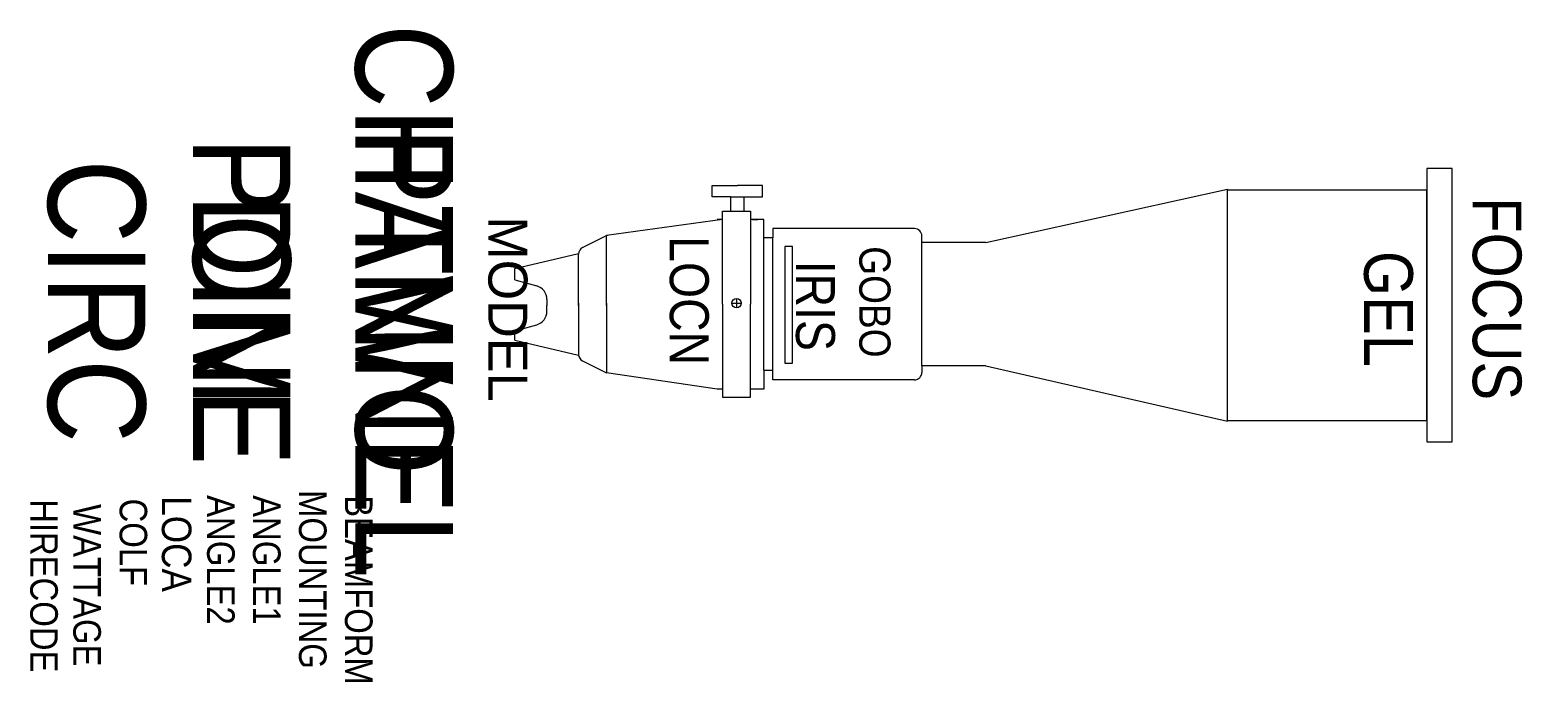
# Model space of a CAD drawing. Extents: x 282 to 1813, y 228 to 897.
import ezdxf
from ezdxf.enums import TextEntityAlignment as Align

# ---------------------------------------------------------------- set-up
doc = ezdxf.new("R2010")
doc.units = 0
doc.header["$MEASUREMENT"] = 0
doc.layers.get('0').update_dxf_attribs({"linetype": 'CONTINUOUS'})
for name, color, linetype in [('CHANNEL', 3, 'CONTINUOUS'), ('CIRC', 6, 'CONTINUOUS'), ('DIMMER', 4, 'CONTINUOUS'), ('FOCUS', 2, 'CONTINUOUS'), ('GEL', 1, 'CONTINUOUS'), ('LANTERNS', 4, 'CONTINUOUS'), ('LOCATION', 7, 'CONTINUOUS'), ('MODEL', 6, 'CONTINUOUS'), ('PATCH', 5, 'CONTINUOUS'), ('PATCH2', 5, 'CONTINUOUS')]:
    doc.layers.add(name, color=color, linetype=linetype)

msp = doc.modelspace()

# ---------------------------------------------------------------- linework, layer by layer
for p, q in [((1741.4, 755), (1715.5, 755)), ((1715.5, 755), (1715.5, 474.3)), ((1741.4, 474.3), (1741.4, 755)), ((982, 737.3), (1007.8, 737.3)), ((982, 725.8), (982, 737.3)), ((1033.7, 737.3), (1007.8, 737.3)), ((1033.7, 725.8), (1033.7, 737.3)), ((1001.1, 725.8), (982, 725.8)), ((1000.7, 725.9), (1018.3, 725.9)), ((1001.1, 711.5), (1001.1, 725.8)), ((1014.6, 725.8), (1033.7, 725.8)), ((1014.6, 711.5), (1014.6, 725.8)), ((1262.9, 678.9), (1510.8, 733.6)), ((1510.4, 733.1), (1715.5, 733.1)), ((1510.8, 495.8), (1510.8, 733.6)), ((1715.5, 496.3), (1715.5, 733)), ((992.5, 711.1), (1021.2, 711.1)), ((992.5, 615.6), (992.5, 711.1)), ((1021.2, 711.1), (1021.2, 615.6)), ((992.5, 702.7), (873.3, 686)), ((992.5, 702.7), (987, 702.7)), ((1034.8, 702.7), (1021.2, 702.7)), ((1023.2, 702.7), (1028.7, 702.7)), ((1034.8, 693.2), (1034.8, 702.7)), ((1034.8, 683.6), (1034.8, 693.2)), ((1073, 693.2), (1044.3, 693.2)), ((1044.3, 693.2), (1044.3, 683.6)), ((1189.5, 693.2), (1073, 693.2)), ((848.9, 673.8), (872.1, 685.4)), ((873.3, 614.4), (873.3, 686)), ((1044.3, 683.6), (1034.8, 683.6)), ((1034.9, 547.8), (1034.9, 688.5)), ((1044.3, 547.8), (1044.3, 683.1)), ((1056.5, 674.7), (1056.5, 555.3)), ((1064.2, 674.7), (1056.5, 674.7)), ((1064.2, 555.3), (1064.2, 674.7)), ((1197.1, 678.9), (1197.1, 685.6)), ((1197.1, 552.3), (1197.1, 679)), ((1262.9, 678.9), (1197.1, 678.9)), ((779.4, 652.4), (844.7, 667.8)), ((844.7, 614.4), (844.7, 667)), ((779.5, 640.6), (779.4, 652.4)), ((779.5, 640.6), (801.8, 634.4)), ((812.3, 620.6), (812.3, 614.2)), ((812.3, 608.4), (812.3, 614.8)), ((844.7, 616.8), (844.7, 564.2)), ((873.3, 616.8), (873.3, 545.2)), ((992.5, 615.6), (992.5, 520.1)), ((1021.2, 520.1), (1021.2, 615.6)), ((779.4, 578.8), (779.5, 588.4)), ((779.5, 588.4), (801.8, 594.6)), ((779.4, 578.8), (844.7, 563.4)), ((848.9, 557.4), (873.3, 545.2)), ((1056.5, 555.3), (1064.2, 555.3)), ((1262.9, 552.3), (1197.1, 552.3)), ((1197.1, 552.3), (1197.1, 545.6)), ((1262.9, 552.3), (1510.8, 495.8)), ((987, 528.4), (873.3, 545.2)), ((1034.8, 547.5), (1034.8, 538)), ((1044.3, 547.5), (1034.8, 547.5)), ((1034.8, 538), (1034.8, 528.4)), ((1044.3, 538), (1044.3, 547.5)), ((1073, 538), (1044.3, 538)), ((1189.5, 538), (1073, 538)), ((992.5, 528.4), (987, 528.4)), ((1034.8, 528.4), (1021.2, 528.4)), ((992.5, 520.1), (1021.2, 520.1)), ((1510.4, 496.3), (1715.5, 496.3)), ((1715.5, 474.3), (1741.4, 474.3))]:
    msp.add_line(p, q)
at = {"linetype": 'CONTINUOUS'}
for p, q in [((1002.1, 616.7), (1011.6, 616.7)), ((1006.9, 621.5), (1006.9, 611.9))]:
    msp.add_line(p, q, dxfattribs=at)
msp.add_circle((1006.9, 616.7), 4.77)
for centre, radius, start, end in [((1189.5, 685.6), 7.64, 0, 90), ((875.5, 678.6), 7.64, 96.6943, 116.6375), ((852.4, 667), 7.64, 116.6375, 180), ((798, 620.6), 14.3, 0, 74.4642), ((798, 608.4), 14.3, 285.5358, 0), ((852.4, 564.2), 7.64, 180, 243.3625), ((1189.5, 545.6), 7.64, 270, 0)]:
    msp.add_arc(centre, radius, start, end)
msp.add_point((1006.9, 616.7), dxfattribs=at)

# ---------------------------------------------------------------- texts
at = {"layer": 'CHANNEL', "width": 0.89}
msp.add_attdef('CHANNEL', text='', height=100, rotation=270, dxfattribs=at).set_placement((615.8, 618.8, 0), align=Align.CENTER)
at = {"layer": 'CIRC', "width": 0.89}
msp.add_attdef('CIRC', text='', height=100, rotation=270, dxfattribs=at).set_placement((300.2, 618.8, 0), align=Align.CENTER)
at = {"layer": 'DIMMER', "width": 0.89}
msp.add_attdef('DIM', text='', height=100, rotation=270, dxfattribs=at).set_placement((449.1, 619.7, 0), align=Align.CENTER)
at = {"layer": 'FOCUS', "color": 30, "width": 0.89}
msp.add_attdef('FOCUS', text='', height=50, rotation=270, dxfattribs=at).set_placement((1762.5, 621.3, 0), align=Align.CENTER)
at = {"layer": 'GEL', "width": 0.89}
for tag, height, p in [('GOBO', 32, (1132.9, 618, 0)), ('GEL', 50, (1651, 610.7, 0))]:
    msp.add_attdef(tag, text='', height=height, rotation=270, dxfattribs=at).set_placement(p, align=Align.CENTER)
at = {"layer": 'LANTERNS', "color": 30, "width": 0.89}
msp.add_attdef('IRIS', text='', height=40, rotation=270, dxfattribs=at).set_placement((1087.9, 614, 0), align=Align.MIDDLE)
at = {"layer": 'LANTERNS', "color": 0, "width": 0.89, "flags": 1}
for tag, p, s, height in [('COLF', (373.7, 416.2, 0), 'Y', 28.3), ('LOCA', (417.1, 418.6, 0), '', 30.3), ('ANGLE2', (463.5, 419.7, 0), '6.6', 28.3), ('ANGLE1', (510.6, 419.7, 0), '5.3', 28.3), ('MOUNTING', (557.8, 424.9, 0), 'STANDARD HOOK CLAMP', 28.305), ('BEAMFORM', (605, 419.7, 0), 'C', 28.3), ('HIRECODE', (282, 415.6, 0), '', 28.3), ('WATTAGE', (326.2, 410.5, 0), '575', 28.3)]:
    msp.add_attdef(tag, p, s, height=height, rotation=270, dxfattribs=at)
at = {"layer": 'LOCATION', "width": 0.89}
msp.add_attdef('LOCN', text='', height=40, rotation=270, dxfattribs=at).set_placement((938.4, 619.3), align=Align.CENTER)
at = {"layer": 'MODEL'}
msp.add_attdef('MODEL', text='S4 5', height=40, rotation=270, dxfattribs=at).set_placement((752.2, 610.8, 0), align=Align.CENTER)
at = {"layer": 'PATCH', "width": 0.89}
msp.add_attdef('PONE', text='', height=100, rotation=270, dxfattribs=at).set_placement((449.1, 618.8, 0), align=Align.CENTER)
at = {"layer": 'PATCH2', "width": 0.89}
msp.add_attdef('PTWO', text='', height=100, rotation=270, dxfattribs=at).set_placement((615.8, 618.8, 0), align=Align.CENTER)

doc.saveas('drawing.dxf')
